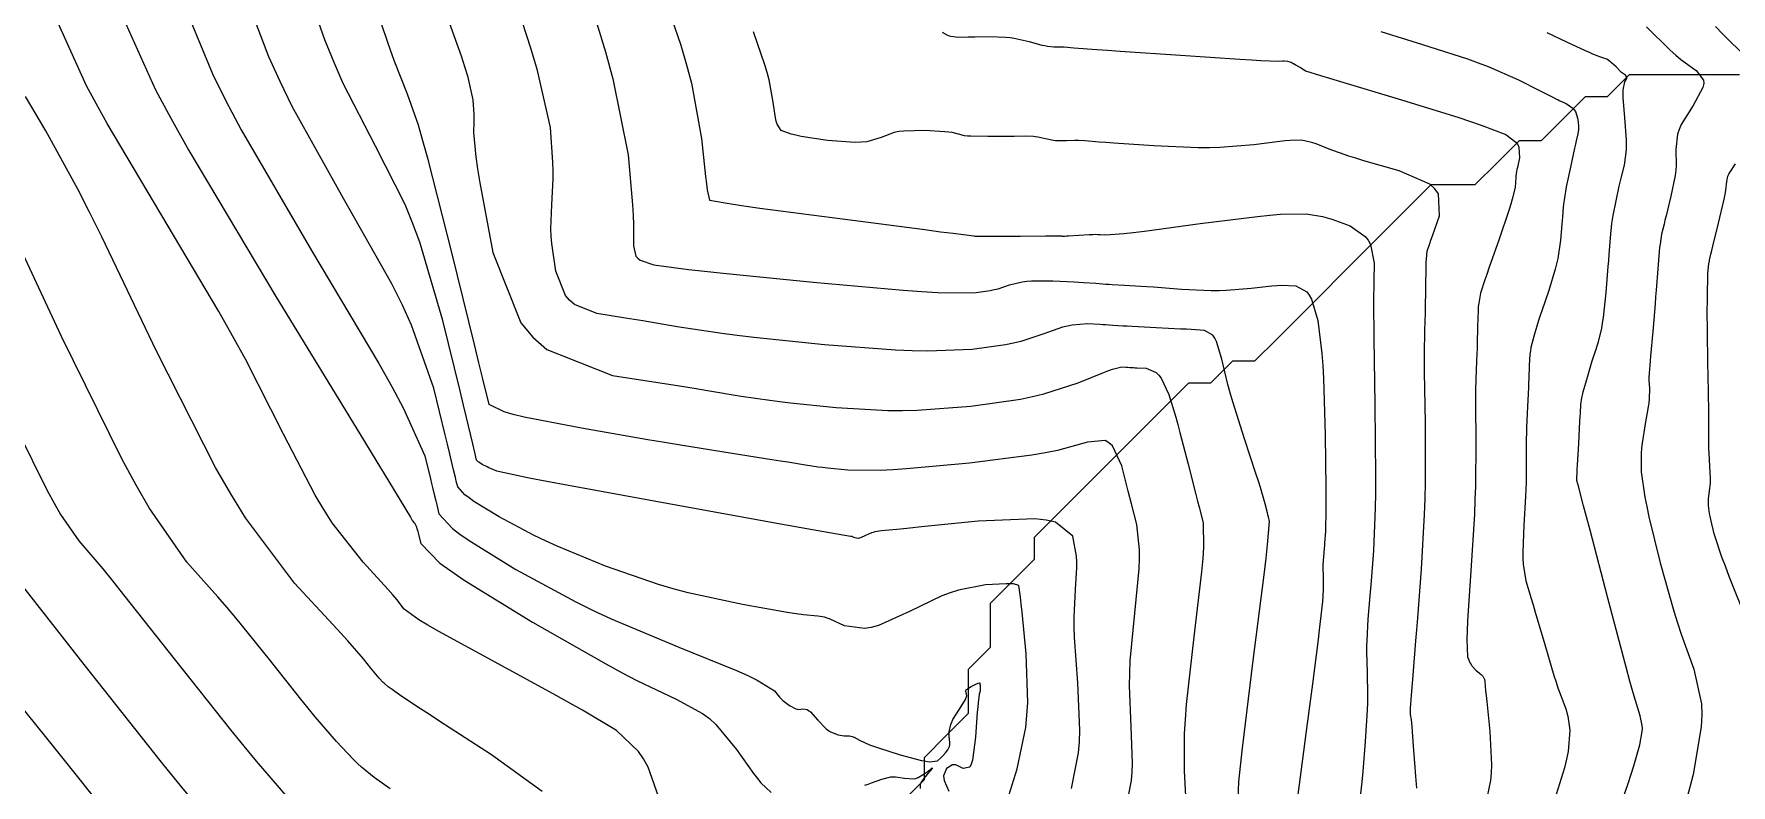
# Model space of a CAD drawing. Header units: metres. Extents: x 837117 to 838479, y 1189012 to 1191015.
# Drawn here: x 837662.7 to 837739.7, y 1189708 to 1189742.1 of the extents above; entities that cross this region are included whole.
import ezdxf

# ---------------------------------------------------------------- set-up
doc = ezdxf.new("R2010")
doc.units = ezdxf.units.M
doc.header["$LTSCALE"] = 0.3
for name, color, linetype in [('COTAS 10', 1, 'Continuous'), ('COTAS INT', 252, 'Continuous'), ('DRENAJE', 5, 'Continuous')]:
    doc.layers.add(name, color=color, linetype=linetype)

msp = doc.modelspace()

# ---------------------------------------------------------------- linework, layer by layer
at = {"layer": 'COTAS 10'}
for points in [[(837691.091, 1189707.234), (837690.528, 1189708.826), (837690.322, 1189709.193), (837690.094, 1189709.529), (837689.087, 1189710.478), (837687.542, 1189711.405), (837686.976, 1189711.727), (837686.348, 1189712.078), (837683.58, 1189713.582), (837681.023, 1189714.978), (837680.529, 1189715.261), (837680.127, 1189715.499), (837679.449, 1189715.987), (837679.119, 1189716.432), (837678.938, 1189716.644), (837678.716, 1189716.894), (837677.59, 1189718.118), (837676.196, 1189719.906), (837675.805, 1189720.512), (837675.414, 1189721.166), (837673.984, 1189723.929), (837672.253, 1189727.334), (837671.672, 1189728.393), (837671.046, 1189729.502), (837668.417, 1189733.929), (837665.983, 1189738.025), (837665.481, 1189738.927), (837665.052, 1189739.727), (837664.123, 1189741.778), (837663.493, 1189743.187)], [(837712.217, 1189706.977), (837712.457, 1189708.212), (837712.489, 1189708.6), (837712.505, 1189709.008), (837712.437, 1189710.65), (837712.36, 1189712.52), (837712.371, 1189713.072), (837712.396, 1189713.64), (837712.602, 1189715.815), (837712.795, 1189717.813), (837712.813, 1189718.269), (837712.815, 1189718.684), (837712.69, 1189719.828), (837712.448, 1189720.767), (837712.375, 1189721.051), (837712.3, 1189721.346), (837712.01, 1189722.497), (837711.587, 1189723.403), (837711.429, 1189723.543), (837711.252, 1189723.635), (837710.465, 1189723.565), (837709.093, 1189723.187), (837708.547, 1189723.084), (837707.93, 1189722.982), (837705.104, 1189722.62), (837702.252, 1189722.352), (837701.619, 1189722.31), (837701.054, 1189722.281), (837699.578, 1189722.291), (837698.655, 1189722.388), (837698.439, 1189722.413), (837698.239, 1189722.438), (837697.659, 1189722.525), (837696.862, 1189722.655), (837696.527, 1189722.709), (837696.141, 1189722.769), (837694.333, 1189723.05), (837691.986, 1189723.425), (837691.261, 1189723.546), (837690.504, 1189723.674), (837687.498, 1189724.196), (837684.898, 1189724.707), (837684.396, 1189724.828), (837683.99, 1189724.94), (837683.31, 1189725.272), (837683.013, 1189726.496), (837682.847, 1189727.171), (837682.645, 1189727.992), (837681.616, 1189732.172), (837680.538, 1189736.395), (837680.306, 1189737.244), (837680.103, 1189737.954), (837679.608, 1189739.361), (837679.004, 1189740.88), (837678.732, 1189741.661), (837678.415, 1189742.597)], [(837725.405, 1189707.861), (837725.351, 1189708.408), (837725.334, 1189708.606), (837725.317, 1189708.824), (837725.249, 1189709.78), (837725.184, 1189710.663), (837725.169, 1189710.834), (837725.155, 1189710.974), (837725.116, 1189711.216), (837725.114, 1189711.51), (837725.124, 1189711.682), (837725.138, 1189711.894), (837725.226, 1189712.99), (837725.356, 1189714.551), (837725.397, 1189715.056), (837725.44, 1189715.594), (837725.61, 1189717.801), (837725.749, 1189720.287), (837725.772, 1189721.001), (837725.787, 1189721.727), (837725.786, 1189724.438), (837725.754, 1189726.762), (837725.751, 1189727.244), (837725.749, 1189727.655), (837725.76, 1189728.553), (837725.783, 1189729.131), (837725.788, 1189729.34), (837725.792, 1189729.57), (837725.805, 1189730.579), (837725.821, 1189731.531), (837725.828, 1189731.726), (837725.836, 1189731.89), (837725.873, 1189732.236), (837725.985, 1189732.575), (837726.04, 1189732.734), (837726.105, 1189732.923), (837726.426, 1189733.842), (837726.382, 1189734.829), (837726.216, 1189735.06), (837725.985, 1189735.272), (837724.595, 1189735.885), (837723, 1189736.336), (837722.638, 1189736.445), (837722.312, 1189736.549), (837721.422, 1189736.868), (837720.828, 1189737.098), (837720.687, 1189737.144), (837720.557, 1189737.184), (837720.173, 1189737.265), (837719.648, 1189737.254), (837719.429, 1189737.235), (837719.178, 1189737.21), (837718.004, 1189737.063), (837716.467, 1189736.939), (837715.986, 1189736.928), (837715.482, 1189736.927), (837713.461, 1189737.01), (837711.659, 1189737.135), (837711.292, 1189737.161), (837710.982, 1189737.183), (837710.341, 1189737.232), (837710.05, 1189737.247), (837709.867, 1189737.247), (837709.498, 1189737.232), (837709.115, 1189737.232), (837709.012, 1189737.241), (837708.911, 1189737.253), (837708.557, 1189737.33), (837708.205, 1189737.411), (837708.105, 1189737.425), (837708.004, 1189737.436), (837707.627, 1189737.45), (837707.134, 1189737.442), (837706.96, 1189737.44), (837706.769, 1189737.438), (837705.942, 1189737.433), (837705.169, 1189737.446), (837705.013, 1189737.456), (837704.881, 1189737.468), (837704.613, 1189737.536), (837704.315, 1189737.613), (837704.164, 1189737.632), (837703.983, 1189737.65), (837703.086, 1189737.705), (837702.119, 1189737.685), (837701.894, 1189737.657), (837701.689, 1189737.618), (837701.102, 1189737.393), (837700.446, 1189737.195), (837700.197, 1189737.173), (837699.918, 1189737.166), (837698.667, 1189737.259), (837697.467, 1189737.441), (837697.22, 1189737.489), (837697.01, 1189737.537), (837696.562, 1189737.701), (837696.38, 1189737.996), (837696.339, 1189738.126), (837696.301, 1189738.277), (837696.195, 1189738.996), (837696.009, 1189740.004), (837695.921, 1189740.337), (837695.817, 1189740.694), (837695.307, 1189742.177)], [(837740.047, 1189741.324), (837739.566, 1189741.796), (837739.289, 1189742.078), (837738.95, 1189742.427)], [(837740.401, 1189715.401), (837739.571, 1189717.475), (837739.396, 1189717.934), (837739.244, 1189718.344), (837738.896, 1189719.409), (837738.737, 1189720.056), (837738.705, 1189720.202), (837738.679, 1189720.333), (837738.629, 1189720.687), (837738.628, 1189720.948), (837738.633, 1189721.021), (837738.64, 1189721.095), (837738.683, 1189721.364), (837738.72, 1189721.696), (837738.723, 1189721.81), (837738.723, 1189721.933), (837738.695, 1189722.456), (837738.657, 1189723.09), (837738.65, 1189723.283), (837738.645, 1189723.484), (837738.641, 1189724.27), (837738.64, 1189725.226), (837738.637, 1189725.534), (837738.633, 1189725.861), (837738.607, 1189727.196), (837738.583, 1189728.555), (837738.58, 1189728.897), (837738.578, 1189729.224), (837738.584, 1189730.282), (837738.602, 1189731.077), (837738.608, 1189731.238), (837738.615, 1189731.374), (837738.643, 1189731.653), (837738.668, 1189731.749), (837738.672, 1189731.769), (837738.675, 1189731.787), (837738.677, 1189731.828), (837738.736, 1189732.1), (837738.776, 1189732.264), (837738.825, 1189732.465), (837739.084, 1189733.509), (837739.34, 1189734.585), (837739.387, 1189734.806), (837739.423, 1189734.995), (837739.469, 1189735.399), (837739.514, 1189735.636), (837739.551, 1189735.719), (837739.598, 1189735.809), (837739.854, 1189736.196)], [(837666.337, 1189706.28), (837663.566, 1189709.737), (837661.172, 1189712.713)]]:
    msp.add_lwpolyline(points, dxfattribs=at)
at = {"layer": 'COTAS INT'}
for points in [[(837709.738, 1189707.859), (837710.051, 1189709.468), (837710.092, 1189709.974), (837710.113, 1189710.505), (837710.025, 1189712.643), (837709.875, 1189714.699), (837709.858, 1189715.178), (837709.852, 1189715.619), (837709.916, 1189716.889), (837709.978, 1189717.878), (837709.97, 1189718.142), (837709.952, 1189718.401), (837709.795, 1189719.3), (837708.999, 1189719.935), (837708.577, 1189720.028), (837708.068, 1189720.085), (837705.503, 1189719.988), (837702.923, 1189719.718), (837702.403, 1189719.664), (837701.969, 1189719.62), (837701.107, 1189719.537), (837700.808, 1189719.491), (837700.73, 1189719.47), (837700.653, 1189719.446), (837700.388, 1189719.327), (837700.16, 1189719.225), (837700.106, 1189719.21), (837700.056, 1189719.202), (837699.907, 1189719.223), (837699.802, 1189719.271), (837699.779, 1189719.279), (837699.759, 1189719.286), (837699.709, 1189719.293), (837698.489, 1189719.504), (837697.731, 1189719.638), (837696.791, 1189719.806), (837691.878, 1189720.687), (837686.907, 1189721.595), (837685.93, 1189721.779), (837685.126, 1189721.934), (837683.668, 1189722.251), (837683.366, 1189722.376), (837683.292, 1189722.409), (837683.221, 1189722.442), (837683.002, 1189722.558), (837682.844, 1189722.656), (837682.814, 1189722.677), (837682.788, 1189722.697), (837682.743, 1189722.746), (837682.712, 1189722.881), (837682.695, 1189722.955), (837682.675, 1189723.044), (837682.573, 1189723.494), (837682.288, 1189724.689), (837682.152, 1189725.247), (837681.992, 1189725.903), (837681.207, 1189729.094), (837680.164, 1189732.637), (837679.841, 1189733.516), (837679.502, 1189734.35), (837678.155, 1189736.994), (837676.691, 1189739.835), (837676.278, 1189740.794), (837675.863, 1189741.827), (837674.336, 1189746.181)], [(837690.736, 1189745.277), (837692.006, 1189741.58), (837692.266, 1189740.691), (837692.485, 1189739.86), (837692.948, 1189737.347), (837693.128, 1189735.62), (837693.169, 1189735.285), (837693.207, 1189735.012), (837693.315, 1189734.543), (837694.289, 1189734.374), (837694.874, 1189734.289), (837695.596, 1189734.189), (837699.339, 1189733.693), (837703.074, 1189733.209), (837703.789, 1189733.117), (837704.367, 1189733.042), (837705.306, 1189732.921), (837705.337, 1189732.918), (837705.344, 1189732.918), (837705.349, 1189732.917), (837705.36, 1189732.917), (837705.363, 1189732.918), (837705.365, 1189732.918), (837705.368, 1189732.919), (837705.389, 1189732.919), (837705.402, 1189732.918), (837705.417, 1189732.918), (837705.498, 1189732.914), (837705.853, 1189732.912), (837706.041, 1189732.912), (837706.269, 1189732.913), (837707.416, 1189732.917), (837708.548, 1189732.923), (837708.766, 1189732.924), (837708.943, 1189732.925), (837709.237, 1189732.927), (837709.262, 1189732.926), (837709.269, 1189732.925), (837709.275, 1189732.924), (837709.298, 1189732.919), (837709.429, 1189732.92), (837709.503, 1189732.924), (837709.594, 1189732.929), (837710.06, 1189732.956), (837710.529, 1189732.984), (837710.622, 1189732.989), (837710.698, 1189732.993), (837710.84, 1189732.998), (837710.929, 1189732.991), (837710.971, 1189732.988), (837711.022, 1189732.984), (837711.27, 1189732.967), (837712.113, 1189733.033), (837712.537, 1189733.082), (837713.045, 1189733.145), (837715.571, 1189733.482), (837718.175, 1189733.808), (837718.733, 1189733.864), (837719.219, 1189733.905), (837720.384, 1189733.929), (837721.116, 1189733.8), (837721.33, 1189733.744), (837721.548, 1189733.68), (837722.373, 1189733.377), (837723.06, 1189732.901), (837723.19, 1189732.728), (837723.295, 1189732.536), (837723.456, 1189731.694), (837723.448, 1189730.886), (837723.445, 1189730.717), (837723.443, 1189730.57), (837723.433, 1189730.235), (837723.436, 1189729.363), (837723.442, 1189728.878), (837723.45, 1189728.287), (837723.497, 1189725.271), (837723.524, 1189722.003), (837723.52, 1189721.252), (837723.51, 1189720.568), (837723.432, 1189718.655), (837723.325, 1189717.277), (837723.297, 1189716.931), (837723.27, 1189716.6), (837723.181, 1189715.53), (837723.124, 1189714.57), (837723.118, 1189714.307), (837723.117, 1189714.047), (837723.145, 1189713.118), (837723.167, 1189712.079), (837723.16, 1189711.749), (837723.148, 1189711.4), (837723.061, 1189709.987), (837722.945, 1189708.624), (837722.916, 1189708.307), (837722.887, 1189708.016), (837722.794, 1189707.185)], [(837706.813, 1189707.293), (837707.26, 1189708.742), (837707.655, 1189710.622), (837707.711, 1189711.181), (837707.745, 1189711.756), (837707.675, 1189713.97), (837707.492, 1189715.858), (837707.454, 1189716.227), (837707.421, 1189716.53), (837707.35, 1189717.068), (837707.096, 1189717.135), (837706.948, 1189717.14), (837706.767, 1189717.14), (837705.834, 1189717.094), (837704.603, 1189716.857), (837704.234, 1189716.736), (837703.853, 1189716.593), (837702.377, 1189715.876), (837700.98, 1189715.249), (837700.648, 1189715.161), (837700.341, 1189715.11), (837699.432, 1189715.238), (837698.788, 1189715.53), (837698.648, 1189715.582), (837698.525, 1189715.623), (837698.219, 1189715.669), (837697.574, 1189715.73), (837697.237, 1189715.78), (837696.832, 1189715.844), (837694.799, 1189716.196), (837692.338, 1189716.736), (837691.664, 1189716.919), (837690.992, 1189717.115), (837688.591, 1189717.946), (837686.402, 1189718.85), (837685.864, 1189719.093), (837685.354, 1189719.333), (837683.761, 1189720.173), (837682.621, 1189720.881), (837682.398, 1189721.037), (837682.215, 1189721.175), (837681.889, 1189721.533), (837681.822, 1189721.801), (837681.802, 1189721.884), (837681.781, 1189721.97), (837681.702, 1189722.312), (837681.514, 1189723.102), (837681.424, 1189723.471), (837681.318, 1189723.906), (837680.799, 1189726.017), (837679.79, 1189728.88), (837679.375, 1189729.788), (837678.902, 1189730.747), (837676.703, 1189734.627), (837674.378, 1189738.79), (837673.824, 1189739.927), (837673.311, 1189741.057), (837671.783, 1189745.08)], [(837669.23, 1189743.979), (837670.759, 1189740.286), (837671.371, 1189739.06), (837672.064, 1189737.745), (837675.251, 1189732.26), (837678.302, 1189727.143), (837678.91, 1189726.06), (837679.416, 1189725.122), (837680.39, 1189722.939), (837680.644, 1189721.908), (837680.696, 1189721.696), (837680.739, 1189721.515), (837680.832, 1189721.129), (837680.887, 1189720.897), (837680.931, 1189720.721), (837681.035, 1189720.32), (837681.642, 1189719.654), (837681.983, 1189719.396), (837682.398, 1189719.105), (837684.52, 1189717.788), (837687.244, 1189716.317), (837688.038, 1189715.93), (837688.849, 1189715.552), (837691.924, 1189714.258), (837694.528, 1189713.202), (837695.043, 1189712.974), (837695.468, 1189712.774), (837696.258, 1189712.282), (837696.489, 1189711.991), (837696.561, 1189711.918), (837696.637, 1189711.847), (837696.941, 1189711.618), (837697.233, 1189711.467), (837697.302, 1189711.446), (837697.364, 1189711.433), (837697.544, 1189711.463), (837697.737, 1189711.439), (837697.807, 1189711.393), (837697.885, 1189711.33), (837698.227, 1189710.96), (837698.605, 1189710.564), (837698.705, 1189710.485), (837698.804, 1189710.418), (837699.144, 1189710.285), (837699.423, 1189710.249), (837699.483, 1189710.243), (837699.535, 1189710.239), (837699.66, 1189710.24), (837699.776, 1189710.217), (837699.823, 1189710.199), (837699.875, 1189710.174), (837700.116, 1189710.042), (837700.569, 1189709.838), (837700.756, 1189709.768), (837700.969, 1189709.693), (837701.959, 1189709.376), (837702.927, 1189709.121), (837703.126, 1189709.085), (837703.296, 1189709.063), (837703.659, 1189709.113), (837703.817, 1189709.258), (837703.896, 1189709.337), (837704.021, 1189709.475), (837704.118, 1189709.601), (837704.139, 1189709.632), (837704.156, 1189709.662), (837704.197, 1189709.758), (837704.212, 1189709.84), (837704.214, 1189709.862), (837704.214, 1189709.884), (837704.207, 1189709.957), (837704.194, 1189710.07), (837704.192, 1189710.117), (837704.189, 1189710.17), (837704.183, 1189710.416), (837704.252, 1189710.751), (837704.296, 1189710.86), (837704.352, 1189710.977), (837704.645, 1189711.458), (837704.916, 1189711.894), (837704.957, 1189711.983), (837704.984, 1189712.057), (837704.959, 1189712.21), (837704.919, 1189712.289), (837704.936, 1189712.317), (837704.966, 1189712.348), (837705.178, 1189712.485), (837705.415, 1189712.603), (837705.462, 1189712.623), (837705.499, 1189712.636), (837705.566, 1189712.64), (837705.577, 1189712.591), (837705.58, 1189712.572), (837705.583, 1189712.551), (837705.594, 1189712.456), (837705.594, 1189712.338), (837705.59, 1189712.303), (837705.584, 1189712.267), (837705.55, 1189712.127), (837705.496, 1189711.74), (837705.478, 1189711.548), (837705.459, 1189711.319), (837705.377, 1189710.185), (837705.237, 1189709.131), (837705.18, 1189708.952), (837705.115, 1189708.823), (837704.818, 1189708.763), (837704.491, 1189708.921), (837704.407, 1189708.928), (837704.327, 1189708.919), (837704.065, 1189708.755), (837703.932, 1189708.434), (837703.934, 1189708.326), (837703.953, 1189708.21), (837704.16, 1189707.725)], [(837681.242, 1189743.325), (837682.037, 1189741.098), (837682.195, 1189740.611), (837682.325, 1189740.181), (837682.571, 1189739.093), (837682.617, 1189738.428), (837682.621, 1189738.263), (837682.622, 1189738.106), (837682.597, 1189737.61), (837682.702, 1189736.507), (837682.785, 1189735.968), (837682.892, 1189735.326), (837683.473, 1189732.165), (837684.754, 1189728.983), (837685.301, 1189728.329), (837685.932, 1189727.774), (837688.907, 1189726.59), (837691.946, 1189726.117), (837692.616, 1189726.011), (837693.212, 1189725.916), (837694.75, 1189725.661), (837696.051, 1189725.468), (837696.499, 1189725.412), (837696.985, 1189725.354), (837699.054, 1189725.138), (837701.401, 1189725.01), (837702.061, 1189725.009), (837702.726, 1189725.023), (837705.168, 1189725.194), (837707.418, 1189725.521), (837707.963, 1189725.632), (837708.474, 1189725.753), (837710.037, 1189726.263), (837711.157, 1189726.718), (837711.388, 1189726.805), (837711.585, 1189726.874), (837712.013, 1189726.978), (837712.195, 1189726.969), (837712.236, 1189726.967), (837712.274, 1189726.965), (837712.38, 1189726.958), (837712.543, 1189726.948), (837712.617, 1189726.943), (837712.703, 1189726.939), (837713.12, 1189726.918), (837713.579, 1189726.721), (837713.693, 1189726.605), (837713.801, 1189726.463), (837714.141, 1189725.731), (837714.461, 1189724.695), (837714.556, 1189724.362), (837714.654, 1189724.009), (837715.03, 1189722.564), (837715.374, 1189721.197), (837715.451, 1189720.892), (837715.52, 1189720.619), (837715.704, 1189719.899), (837715.722, 1189718.797), (837715.685, 1189718.283), (837715.631, 1189717.678), (837715.288, 1189714.74), (837714.941, 1189711.66), (837714.884, 1189710.966), (837714.846, 1189710.341), (837714.849, 1189708.656), (837714.897, 1189707.511)], [(837666.676, 1189742.878), (837668.181, 1189739.558), (837668.874, 1189738.262), (837669.688, 1189736.802), (837673.629, 1189730.169), (837677.441, 1189723.952), (837678.173, 1189722.754), (837678.766, 1189721.783), (837679.741, 1189720.169), (837679.802, 1189720.05), (837679.819, 1189720.022), (837679.836, 1189719.996), (837679.896, 1189719.919), (837679.948, 1189719.856), (837679.96, 1189719.839), (837679.971, 1189719.822), (837680.001, 1189719.762), (837680.048, 1189719.604), (837680.069, 1189719.526), (837680.094, 1189719.433), (837680.217, 1189718.971), (837681.082, 1189718.083), (837681.576, 1189717.721), (837682.18, 1189717.309), (837685.28, 1189715.402), (837688.602, 1189713.508), (837689.347, 1189713.104), (837690.015, 1189712.751), (837691.796, 1189711.913), (837692.998, 1189711.258), (837693.302, 1189711.022), (837693.593, 1189710.761), (837694.538, 1189709.621), (837695.302, 1189708.533), (837695.479, 1189708.306), (837695.64, 1189708.111), (837696.099, 1189707.673)], [(837717.262, 1189706.662), (837717.331, 1189708.161), (837717.398, 1189708.859), (837717.485, 1189709.68), (837717.974, 1189713.665), (837718.467, 1189717.543), (837718.558, 1189718.296), (837718.629, 1189718.91), (837718.719, 1189719.97), (837718.664, 1189720.185), (837718.643, 1189720.266), (837718.62, 1189720.357), (837718.518, 1189720.765), (837718.303, 1189721.504), (837718.209, 1189721.803), (837718.1, 1189722.144), (837717.582, 1189723.719), (837717.05, 1189725.395), (837716.932, 1189725.8), (837716.827, 1189726.179), (837716.553, 1189727.333), (837716.316, 1189728.132), (837716.234, 1189728.288), (837716.145, 1189728.414), (837715.763, 1189728.634), (837715.167, 1189728.674), (837714.943, 1189728.687), (837714.693, 1189728.701), (837713.575, 1189728.759), (837712.491, 1189728.814), (837712.262, 1189728.826), (837712.064, 1189728.837), (837711.605, 1189728.866), (837711.272, 1189728.888), (837711.153, 1189728.895), (837711.022, 1189728.902), (837710.451, 1189728.929), (837709.755, 1189728.878), (837709.545, 1189728.836), (837709.328, 1189728.781), (837708.481, 1189728.481), (837707.438, 1189728.141), (837707.097, 1189728.061), (837706.733, 1189727.986), (837705.232, 1189727.768), (837703.201, 1189727.693), (837702.503, 1189727.708), (837701.747, 1189727.74), (837698.53, 1189727.984), (837695.314, 1189728.321), (837694.56, 1189728.41), (837693.864, 1189728.497), (837691.841, 1189728.797), (837690.286, 1189729.065), (837689.885, 1189729.132), (837689.497, 1189729.196), (837688.201, 1189729.403), (837687.177, 1189729.811), (837686.959, 1189730.002), (837686.771, 1189730.227), (837686.33, 1189731.322), (837686.149, 1189732.586), (837686.125, 1189732.916), (837686.111, 1189733.239), (837686.154, 1189734.337), (837686.215, 1189735.511), (837686.212, 1189735.882), (837686.201, 1189736.273), (837686.093, 1189737.851), (837685.511, 1189740.428), (837685.201, 1189741.449), (837684.828, 1189742.603)], [(837688.182, 1189742.605), (837688.588, 1189741.272), (837688.93, 1189740.053), (837689.615, 1189736.609), (837689.81, 1189734.336), (837689.842, 1189733.855), (837689.864, 1189733.439), (837689.866, 1189732.475), (837689.97, 1189732.012), (837690.057, 1189731.912), (837690.169, 1189731.824), (837690.781, 1189731.608), (837692.36, 1189731.406), (837693.082, 1189731.326), (837693.927, 1189731.237), (837698.006, 1189730.831), (837702.094, 1189730.469), (837702.945, 1189730.408), (837703.675, 1189730.363), (837705.296, 1189730.343), (837706.048, 1189730.452), (837706.231, 1189730.489), (837706.402, 1189730.53), (837706.924, 1189730.7), (837707.499, 1189730.844), (837707.702, 1189730.867), (837707.924, 1189730.883), (837708.888, 1189730.881), (837709.848, 1189730.835), (837710.069, 1189730.823), (837710.27, 1189730.812), (837710.831, 1189730.775), (837711.293, 1189730.742), (837711.432, 1189730.733), (837711.575, 1189730.724), (837712.132, 1189730.694), (837712.885, 1189730.649), (837713.153, 1189730.63), (837713.446, 1189730.61), (837714.717, 1189730.514), (837716.076, 1189730.452), (837716.425, 1189730.453), (837716.762, 1189730.461), (837717.88, 1189730.555), (837718.824, 1189730.659), (837719.052, 1189730.674), (837719.265, 1189730.683), (837719.913, 1189730.664), (837720.402, 1189730.388), (837720.514, 1189730.235), (837720.616, 1189730.048), (837720.902, 1189729.094), (837721.088, 1189727.584), (837721.128, 1189727.047), (837721.163, 1189726.458), (837721.244, 1189723.898), (837721.275, 1189721.462), (837721.277, 1189720.95), (837721.276, 1189720.51), (837721.253, 1189719.509), (837721.214, 1189719.006), (837721.204, 1189718.879), (837721.194, 1189718.759), (837721.161, 1189718.368), (837721.141, 1189718.017), (837721.138, 1189717.922), (837721.138, 1189717.827), (837721.148, 1189717.488), (837721.156, 1189717.108), (837721.154, 1189716.988), (837721.149, 1189716.86), (837721.117, 1189716.344), (837721.021, 1189715.431), (837720.975, 1189715.053), (837720.922, 1189714.62), (837720.664, 1189712.607), (837720.368, 1189710.343), (837720.215, 1189709.177), (837719.961, 1189707.231)], [(837703.862, 1189742.165), (837704.105, 1189742.028), (837704.182, 1189742.002), (837704.264, 1189741.981), (837704.599, 1189741.949), (837705.038, 1189741.954), (837705.186, 1189741.956), (837705.346, 1189741.959), (837706.016, 1189741.973), (837706.745, 1189741.947), (837706.942, 1189741.925), (837707.136, 1189741.897), (837707.817, 1189741.742), (837708.393, 1189741.586), (837708.522, 1189741.558), (837708.636, 1189741.535), (837708.937, 1189741.507), (837709.205, 1189741.509), (837709.299, 1189741.506), (837709.401, 1189741.5), (837709.843, 1189741.466), (837710.887, 1189741.386), (837711.37, 1189741.351), (837711.937, 1189741.31), (837714.682, 1189741.12), (837717.366, 1189740.943), (837717.894, 1189740.911), (837718.329, 1189740.886), (837719.123, 1189740.86), (837719.298, 1189740.872), (837719.343, 1189740.872), (837719.386, 1189740.87), (837719.527, 1189740.848), (837719.639, 1189740.817), (837719.665, 1189740.809), (837719.687, 1189740.801), (837719.747, 1189740.776), (837719.796, 1189740.749), (837719.812, 1189740.741), (837719.829, 1189740.732), (837719.899, 1189740.694), (837719.989, 1189740.644), (837720.006, 1189740.633), (837720.064, 1189740.599), (837720.117, 1189740.566), (837720.133, 1189740.556), (837720.148, 1189740.546), (837720.205, 1189740.509), (837720.263, 1189740.472), (837720.279, 1189740.462), (837720.295, 1189740.453), (837720.351, 1189740.419), (837721.029, 1189740.203), (837721.436, 1189740.079), (837721.939, 1189739.927), (837724.548, 1189739.143), (837727.264, 1189738.307), (837727.833, 1189738.121), (837728.324, 1189737.956), (837729.438, 1189737.523), (837729.897, 1189737.178), (837729.974, 1189737.067), (837730.031, 1189736.95), (837730.056, 1189736.474), (837729.962, 1189736.031), (837729.943, 1189735.935), (837729.927, 1189735.85), (837729.897, 1189735.64), (837729.885, 1189735.478), (837729.88, 1189735.424), (837729.876, 1189735.365), (837729.855, 1189735.117), (837729.729, 1189734.591), (837729.658, 1189734.358), (837729.572, 1189734.085), (837729.129, 1189732.784), (837728.67, 1189731.464), (837728.573, 1189731.18), (837728.489, 1189730.932), (837728.295, 1189730.332), (837728.206, 1189729.875), (837728.189, 1189729.717), (837728.175, 1189729.545), (837728.148, 1189728.811), (837728.135, 1189728.013), (837728.129, 1189727.8), (837728.122, 1189727.592), (837728.088, 1189726.871), (837728.062, 1189725.946), (837728.059, 1189725.609), (837728.059, 1189725.238), (837728.076, 1189723.604), (837728.059, 1189721.57), (837728.038, 1189720.945), (837728.01, 1189720.294), (837727.848, 1189717.723), (837727.699, 1189715.456), (837727.679, 1189714.996), (837727.668, 1189714.61), (837727.705, 1189713.821), (837727.821, 1189713.54), (837727.859, 1189713.473), (837727.901, 1189713.411), (837728.075, 1189713.226), (837728.241, 1189713.09), (837728.278, 1189713.058), (837728.311, 1189713.028), (837728.396, 1189712.942), (837728.445, 1189712.864), (837728.455, 1189712.839), (837728.463, 1189712.812), (837728.481, 1189712.705), (837728.521, 1189712.287), (837728.543, 1189712.065), (837728.57, 1189711.797), (837728.709, 1189710.445), (837728.781, 1189708.93), (837728.767, 1189708.559), (837728.738, 1189708.209), (837728.507, 1189707.12)], [(837723.766, 1189742.195), (837725.651, 1189741.611), (837727.692, 1189740.954), (837728.18, 1189740.778), (837728.637, 1189740.605), (837730.01, 1189740.001), (837730.958, 1189739.522), (837731.146, 1189739.427), (837731.301, 1189739.349), (837731.595, 1189739.201), (837731.734, 1189739.134), (837731.793, 1189739.107), (837731.859, 1189739.075), (837732.172, 1189738.927), (837732.477, 1189738.715), (837732.539, 1189738.642), (837732.591, 1189738.563), (837732.699, 1189738.229), (837732.727, 1189737.899), (837732.729, 1189737.823), (837732.729, 1189737.754), (837732.707, 1189737.561), (837732.633, 1189737.238), (837732.599, 1189737.088), (837732.559, 1189736.911), (837732.368, 1189736.051), (837732.179, 1189735.145), (837732.14, 1189734.938), (837732.108, 1189734.752), (837732.041, 1189734.239), (837732.006, 1189733.774), (837731.993, 1189733.617), (837731.979, 1189733.448), (837731.92, 1189732.737), (837731.797, 1189731.906), (837731.743, 1189731.661), (837731.681, 1189731.41), (837731.386, 1189730.451), (837731.07, 1189729.533), (837730.995, 1189729.307), (837730.925, 1189729.094), (837730.717, 1189728.428), (837730.577, 1189727.859), (837730.55, 1189727.708), (837730.528, 1189727.559), (837730.491, 1189727.043), (837730.477, 1189726.455), (837730.47, 1189726.261), (837730.461, 1189726.053), (837730.416, 1189725.188), (837730.374, 1189724.237), (837730.368, 1189723.975), (837730.363, 1189723.713), (837730.365, 1189722.77), (837730.357, 1189721.743), (837730.346, 1189721.428), (837730.332, 1189721.099), (837730.25, 1189719.801), (837730.201, 1189718.572), (837730.207, 1189718.287), (837730.222, 1189718.025), (837730.348, 1189717.281), (837730.589, 1189716.48), (837730.677, 1189716.183), (837730.774, 1189715.853), (837731.199, 1189714.389), (837731.622, 1189712.976), (837731.717, 1189712.678), (837731.802, 1189712.421), (837732.03, 1189711.829), (837732.177, 1189711.425), (837732.212, 1189711.286), (837732.244, 1189711.135), (837732.336, 1189710.493), (837732.264, 1189709.533), (837732.192, 1189709.183), (837732.098, 1189708.795), (837731.573, 1189707.089)], [(837735.821, 1189742.412), (837736.89, 1189741.356), (837737.143, 1189741.127), (837737.379, 1189740.926), (837738.078, 1189740.432), (837738.409, 1189739.998), (837738.413, 1189739.836), (837738.378, 1189739.655), (837737.937, 1189738.847), (837737.397, 1189737.975), (837737.3, 1189737.753), (837737.227, 1189737.54), (837737.153, 1189736.843), (837737.164, 1189736.127), (837737.144, 1189735.903), (837737.115, 1189735.668), (837736.924, 1189734.724), (837736.705, 1189733.84), (837736.657, 1189733.642), (837736.614, 1189733.465), (837736.505, 1189732.998), (837736.433, 1189732.555), (837736.414, 1189732.394), (837736.395, 1189732.217), (837736.329, 1189731.436), (837736.255, 1189730.458), (837736.231, 1189730.155), (837736.206, 1189729.839), (837736.101, 1189728.582), (837736.006, 1189727.473), (837735.986, 1189727.25), (837735.969, 1189727.063), (837735.933, 1189726.691), (837735.925, 1189726.506), (837735.926, 1189726.436), (837735.929, 1189726.359), (837735.953, 1189726.014), (837735.943, 1189725.525), (837735.925, 1189725.356), (837735.901, 1189725.173), (837735.758, 1189724.394), (837735.618, 1189723.528), (837735.596, 1189723.291), (837735.58, 1189723.055), (837735.582, 1189722.213), (837735.743, 1189721.073), (837735.828, 1189720.65), (837735.93, 1189720.18), (837736.441, 1189718.096), (837737.055, 1189715.904), (837737.221, 1189715.366), (837737.386, 1189714.858), (837737.967, 1189713.274), (837738.308, 1189711.695), (837738.322, 1189711.19), (837738.3, 1189710.655), (837737.929, 1189708.481), (837737.354, 1189706.313)], [(837734.327, 1189706.159), (837734.98, 1189708.085), (837735.119, 1189708.508), (837735.24, 1189708.883), (837735.522, 1189709.84), (837735.624, 1189710.433), (837735.63, 1189710.579), (837735.626, 1189710.717), (837735.533, 1189711.148), (837735.213, 1189712.196), (837735.067, 1189712.723), (837734.895, 1189713.353), (837734.066, 1189716.483), (837733.256, 1189719.575), (837733.097, 1189720.181), (837732.966, 1189720.679), (837732.728, 1189721.574), (837732.683, 1189721.728), (837732.675, 1189721.758), (837732.667, 1189721.783), (837732.654, 1189721.829), (837732.651, 1189721.844), (837732.651, 1189721.854), (837732.652, 1189721.878), (837732.654, 1189721.904), (837732.654, 1189721.937), (837732.668, 1189722.188), (837732.676, 1189722.341), (837732.687, 1189722.529), (837732.743, 1189723.506), (837732.8, 1189724.513), (837732.811, 1189724.721), (837732.82, 1189724.897), (837732.835, 1189725.275), (837732.882, 1189725.573), (837732.912, 1189725.699), (837732.948, 1189725.843), (837733.139, 1189726.523), (837733.361, 1189727.256), (837733.416, 1189727.435), (837733.47, 1189727.602), (837733.642, 1189728.119), (837733.79, 1189728.734), (837733.828, 1189728.964), (837733.865, 1189729.22), (837733.985, 1189730.357), (837734.083, 1189731.532), (837734.106, 1189731.811), (837734.127, 1189732.069), (837734.185, 1189732.838), (837734.251, 1189733.484), (837734.277, 1189733.666), (837734.306, 1189733.85), (837734.436, 1189734.524), (837734.586, 1189735.188), (837734.628, 1189735.365), (837734.669, 1189735.539), (837734.816, 1189736.142), (837734.908, 1189736.826), (837734.914, 1189737.051), (837734.913, 1189737.291), (837734.837, 1189738.286), (837734.758, 1189739.202), (837734.754, 1189739.391), (837734.758, 1189739.554), (837734.838, 1189739.91), (837734.922, 1189740.064), (837734.929, 1189740.098), (837734.928, 1189740.129), (837734.865, 1189740.212), (837734.732, 1189740.306), (837734.687, 1189740.344), (837734.639, 1189740.388), (837734.436, 1189740.589), (837734.235, 1189740.785), (837734.188, 1189740.826), (837734.145, 1189740.861), (837734.022, 1189740.937), (837733.913, 1189740.976), (837733.879, 1189740.988), (837733.843, 1189741), (837733.701, 1189741.045), (837733.378, 1189741.176), (837733.228, 1189741.243), (837733.052, 1189741.323), (837732.2, 1189741.72), (837731.314, 1189742.138)], [(837685.721, 1189707.723), (837683.413, 1189709.386), (837681.081, 1189710.895), (837680.605, 1189711.205), (837680.202, 1189711.468), (837679.358, 1189712.031), (837679.04, 1189712.256), (837678.969, 1189712.306), (837678.905, 1189712.351), (837678.733, 1189712.472), (837678.595, 1189712.584), (837678.553, 1189712.624), (837678.508, 1189712.668), (837678.328, 1189712.858), (837678.1, 1189713.124), (837678.025, 1189713.216), (837677.944, 1189713.315), (837677.608, 1189713.738), (837676.904, 1189714.552), (837676.59, 1189714.899), (837676.226, 1189715.297), (837674.482, 1189717.171), (837672.258, 1189720.132), (837671.591, 1189721.215), (837670.902, 1189722.412), (837668.226, 1189727.688), (837665.74, 1189732.885), (837665.17, 1189734.032), (837664.651, 1189735.053), (837663.205, 1189737.688), (837662.279, 1189739.248)], [(837678.823, 1189707.839), (837678.099, 1189708.348), (837677.516, 1189708.822), (837677.335, 1189708.991), (837677.145, 1189709.176), (837676.386, 1189709.981), (837675.423, 1189711.106), (837675.105, 1189711.493), (837674.764, 1189711.912), (837673.345, 1189713.699), (837671.817, 1189715.595), (837671.407, 1189716.084), (837671.002, 1189716.556), (837669.589, 1189718.127), (837667.882, 1189720.588), (837667.292, 1189721.621), (837666.652, 1189722.807), (837663.916, 1189728.358), (837661.343, 1189733.874)], [(837661.918, 1189724.094), (837663.258, 1189721.375), (837663.572, 1189720.794), (837663.861, 1189720.288), (837664.697, 1189719.083), (837665.779, 1189717.814), (837666.223, 1189717.268), (837666.73, 1189716.638), (837669.082, 1189713.661), (837671.583, 1189710.509), (837672.185, 1189709.77), (837672.746, 1189709.088), (837674.444, 1189707.105)], [(837670.087, 1189707.047), (837669.293, 1189708.01), (837668.446, 1189709.052), (837664.934, 1189713.474), (837661.821, 1189717.45)], [(837700.358, 1189708.004), (837700.514, 1189708.055), (837700.661, 1189708.104), (837701.122, 1189708.273), (837701.529, 1189708.378), (837701.641, 1189708.388), (837701.753, 1189708.389), (837702.159, 1189708.321), (837702.559, 1189708.287), (837702.668, 1189708.309), (837702.777, 1189708.345), (837703.162, 1189708.589), (837703.4, 1189708.78), (837703.415, 1189708.784), (837703.409, 1189708.766), (837703.203, 1189708.521), (837702.94, 1189708.183), (837702.897, 1189708.106), (837702.867, 1189708.036), (837702.866, 1189707.846)]]:
    msp.add_lwpolyline(points, dxfattribs=at)
at = {"layer": 'DRENAJE'}
msp.add_polyline3d([(837740.034, 1189740.24, 0), (837739.035, 1189740.24, 0), (837738.035, 1189740.24, 0), (837737.035, 1189740.24, 0), (837736.036, 1189740.24, 0), (837735.036, 1189740.24, 0), (837734.036, 1189739.24, 0), (837733.037, 1189739.24, 0), (837732.037, 1189738.241, 0), (837731.037, 1189737.241, 0), (837730.038, 1189737.241, 0), (837729.038, 1189736.241, 0), (837728.038, 1189735.242, 0), (837727.039, 1189735.242, 0), (837726.039, 1189735.242, 0), (837725.039, 1189734.242, 0), (837724.04, 1189733.242, 0), (837723.04, 1189732.243, 0), (837722.04, 1189731.243, 0), (837721.041, 1189730.243, 0), (837720.041, 1189729.244, 0), (837719.041, 1189728.244, 0), (837718.042, 1189727.244, 0), (837717.042, 1189727.244, 0), (837716.042, 1189726.245, 0), (837715.043, 1189726.245, 0), (837714.043, 1189725.245, 0), (837713.043, 1189724.245, 0), (837712.044, 1189723.246, 0), (837711.044, 1189722.246, 0), (837710.045, 1189721.246, 0), (837709.045, 1189720.247, 0), (837708.045, 1189719.247, 0), (837708.045, 1189718.247, 0), (837707.046, 1189717.248, 0), (837706.046, 1189716.248, 0), (837706.046, 1189715.249, 0), (837706.046, 1189714.249, 0), (837705.046, 1189713.249, 0), (837705.046, 1189712.25, 0), (837705.046, 1189711.25, 0), (837704.047, 1189710.25, 0), (837703.047, 1189709.251, 0), (837703.047, 1189708.251, 0), (837702.047, 1189707.251, 0)], dxfattribs=at)

doc.saveas('drawing.dxf')
